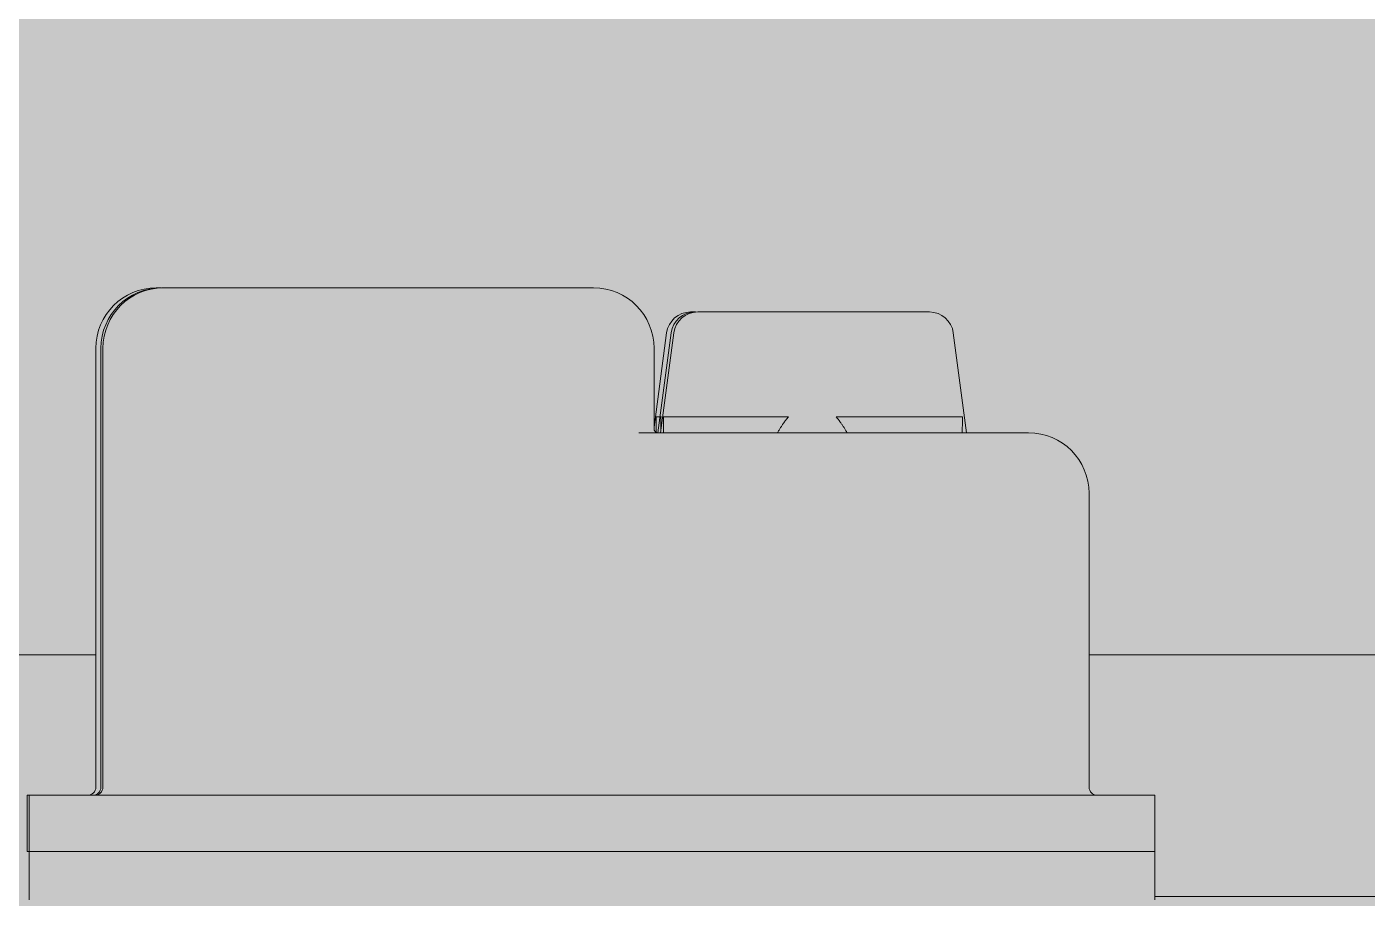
# Model space of a CAD drawing. Header units: centimetres. Extents: x 405564 to 502064, y 46284 to 60634.
# Drawn here: x 484903.15 to 484919.78, y 56706.49 to 56717.31 of the extents above; entities that cross this region are included whole.
import ezdxf

# ---------------------------------------------------------------- set-up
doc = ezdxf.new("R2010")
doc.units = ezdxf.units.CM
doc.layers.get('0').update_dxf_attribs({"color": 8, "lineweight": 9})
doc.layers.add('0-KRCN-MİMARİ-220526', color=8, linetype='Continuous', lineweight=9)
doc.layers.add('Visible (ISO)', color=8, linetype='Continuous', lineweight=18)
doc.layers.add('AS_NOT_MIMARI', color=8, linetype='Continuous')

# ---------------------------------------------------------------- blocks, each defined once
blk = doc.blocks.new('A$Cdfb98813')
h = blk.add_hatch()
h.set_pattern_fill('ANGLE', color=256, scale=0.3)
h.set_pattern_definition([(0, (182.2423, -979.0145), (0, 2.0955), [1.524, -0.5715]), (90, (182.2423, -979.0145), (-2.0955, 1e-16), [1.524, -0.5715])])
h.paths.add_polyline_path([(1918.018, 199.001), (1545.018, 199.001), (1545.018, 300), (1515.018, 300), (1515.018, 199.001), (238.979, 199.001), (238.979, -429.5), (238.979, -658.015), (1918.018, -658.015)])
h.paths.add_polyline_path([(268.979, -429.5), (268.979, 169.001), (1888.018, 169.001), (1888.018, -628.015), (268.979, -628.015), (268.979, -453.5)], flags=16)
h.paths.add_polyline_path([(1888.018, -429.5), (268.979, -429.5), (268.979, -459.5), (1888.018, -459.5)], flags=0)
h = blk.add_hatch()
h.set_pattern_fill('ANGLE', color=256)
h.set_pattern_definition([(0, (-483849.746, -58273.935), (0, 6.985), [5.08, -1.905]), (90, (-483849.746, -58273.935), (-6.985, 4e-16), [5.08, -1.905])])
h.paths.add_polyline_path([(425.139, -15.05), (800.139, -15.05), (800.139, -100), (900, -100), (900.139, -15.05), (1700, -15.05), (1700, -100), (1800, -100), (1800.139, -15.05), (2235.139, -15.05), (2235.139, -206), (425.139, -206.05)])
at = {"layer": 'Visible (ISO)'}
for p, q in [((1055.062, -118.492), (1055.007, -118.492)), ((1055.095, -118.492), (1055.07, -118.492)), ((1055.839, -118.492), (1055.095, -118.492)), ((1055.839, -118.492), (1059.639, -118.492)), ((1060.395, -118.492), (1059.639, -118.492)), ((1060.395, -118.492), (1060.435, -118.492)), ((1060.435, -118.492), (1060.435, -118.492)), ((1061.694, -118.792), (1061.639, -118.792)), ((1061.702, -118.792), (1061.694, -118.792)), ((1064.603, -118.792), (1061.728, -118.792)), ((1061.342, -119.052), (1061.185, -120.224)), ((1061.397, -119.052), (1061.231, -120.291)), ((1061.431, -119.052), (1061.265, -120.292)), ((1064.9, -119.052), (1065.065, -120.292)), ((1054.257, -124.692), (1054.257, -119.242)), ((1054.32, -124.692), (1054.32, -119.242)), ((1054.345, -124.692), (1054.345, -119.242)), ((1061.185, -119.242), (1061.185, -120.242)), ((1061.258, -120.092), (1061.213, -120.092)), ((1061.213, -120.092), (1061.213, -120.287)), ((1061.277, -120.092), (1061.268, -120.092)), ((1061.268, -120.092), (1061.268, -120.268)), ((1061.6, -120.092), (1061.302, -120.092)), ((1061.302, -120.092), (1061.302, -120.292)), ((1062.855, -120.092), (1061.6, -120.092)), ((1064.7, -120.092), (1063.445, -120.092)), ((1065.002, -120.092), (1064.7, -120.092)), ((1065.013, -120.092), (1065.002, -120.092)), ((1060.996, -120.292), (1065.039, -120.292)), ((1065.795, -120.292), (1065.039, -120.292)), ((1065.795, -120.292), (1065.835, -120.292)), ((1065.835, -120.292), (1065.835, -120.292)), ((1066.585, -124.692), (1066.585, -121.042)), ((1054.257, -123.05), (1020.003, -123.05)), ((1089.502, -123.05), (1066.585, -123.05)), ((1053.43, -124.792), (1053.404, -124.792)), ((1053.404, -124.792), (1053.404, -125.492)), ((1053.926, -124.792), (1053.43, -124.792)), ((1053.43, -124.792), (1053.43, -125.492)), ((1066.825, -124.792), (1053.926, -124.792)), ((1067.329, -124.792), (1066.825, -124.792)), ((1067.401, -124.792), (1067.329, -124.792)), ((1067.401, -124.792), (1067.401, -124.792)), ((1067.401, -124.792), (1067.401, -125.492)), ((1053.404, -125.492), (1053.43, -125.492)), ((1053.43, -125.492), (1053.43, -126.092)), ((1053.43, -125.492), (1053.926, -125.492)), ((1053.926, -125.492), (1066.825, -125.492)), ((1066.825, -125.492), (1067.329, -125.492)), ((1067.329, -125.492), (1067.329, -125.492)), ((1067.329, -125.492), (1067.401, -125.492)), ((1067.329, -125.492), (1067.401, -125.492)), ((1067.401, -125.492), (1067.401, -125.492)), ((1067.401, -125.492), (1067.401, -126.092)), ((1067.401, -125.492), (1067.401, -125.492)), ((1088.575, -126.05), (1067.401, -126.05))]:
    blk.add_line(p, q, dxfattribs=at)
for centre, radius, start, end in [((1055.007, -119.242), 0.75, 90, 180), ((1055.07, -119.242), 0.75, 90, 180), ((1055.095, -119.242), 0.75, 90, 180), ((1060.435, -119.242), 0.75, 0, 90), ((1061.639, -119.092), 0.3, 90, 172.4054), ((1061.694, -119.092), 0.3, 90, 172.4054), ((1061.728, -119.092), 0.3, 90, 172.4054), ((1064.603, -119.092), 0.3, 7.5946, 90), ((1061.235, -120.242), 0.05, 180, 270), ((1065.835, -121.042), 0.75, 0, 90), ((1054.157, -124.692), 0.1, 270, 0), ((1054.22, -124.692), 0.1, 270, 0), ((1054.245, -124.692), 0.1, 270, 0), ((1066.685, -124.692), 0.1, 180, 270)]:
    blk.add_arc(centre, radius, start, end, dxfattribs=at)
for points, weights in [([(1062.855, -120.092), (1062.786, -120.173), (1062.717, -120.292)], [1.01074308397, 1.00781971251, 1.0035555776]), ([(1063.583, -120.292), (1063.513, -120.173), (1063.445, -120.092)], [1.0035555776, 1.00781971251, 1.01074308397]), ([(1065.013, -120.092), (1065.012, -120.173), (1065.012, -120.292)], [1.01074308397, 1.00781971251, 1.0035555776])]:
    blk.add_rational_spline(points, weights, degree=2, dxfattribs=at)
blk = doc.blocks.new('A$C6A10306C')
at = {"layer": 'AS_NOT_MIMARI'}
blk.add_blockref('A$Cdfb98813', (13285.68, -3801.454), dxfattribs=at)

msp = doc.modelspace()

# ---------------------------------------------------------------- block references
at = {"layer": '0-KRCN-MİMARİ-220526'}
msp.add_blockref('A$C6A10306C', (470564.066, 60634.016), dxfattribs=at)

doc.saveas('drawing.dxf')
